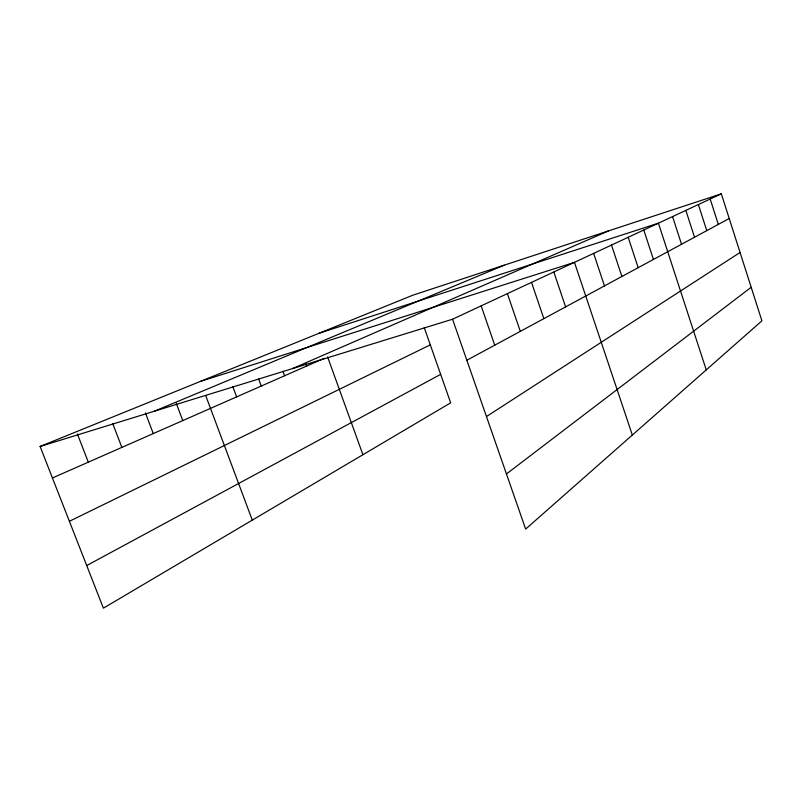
<?xml version="1.0" encoding="UTF-8"?>
<svg xmlns="http://www.w3.org/2000/svg" width="802" height="802" viewBox="0 0 802 802"><rect width="100%" height="100%" fill="white"/><g stroke="black" fill="none" stroke-linecap="round" stroke-linejoin="round"><path stroke-width="1.2" d="M506.453 473.962L751.183 287.286M486.463 416.559L740.066 252.49M86.716 565.56L440.659 374.364M466.844 360.248L729.218 218.505M69.393 521.29L430.303 344.86M452.559 319.216L721.329 193.833L761.9 320.84L525.651 529.089L452.559 319.216L40.1 446.463L103.398 608.167L450.664 402.835L424.238 327.597M52.431 477.962L324.279 358.304M292.459 368.609L608.497 230.916M154.185 411.266L504.197 265.181M40.1 446.463L412.86 295.196L721.329 193.833M319.056 333.261L658.412 223.187L706.251 369.892M200.41 381.411L574.463 262.344L632.337 435.045M77.383 433.942L88.32 462.173M112.711 423.556L121.864 447.406M145.443 412.97L153.282 433.571M176.219 403.236L182.766 420.589M205.673 395.486L252.289 520.127M232.821 386.624L236.62 396.89M258.715 379.075L261.282 386.033M282.936 371.256L284.59 375.777M305.823 363.757L306.655 366.063M327.577 356.85L362.925 454.704M481.16 305.873L494.734 345.181M507.385 293.632L520.308 331.366M531.525 282.374L543.856 318.645M553.821 271.978L565.6 306.895M593.64 253.402L604.467 285.903M611.505 245.071L621.901 276.479M628.177 237.292L638.192 267.688M643.775 230.014L653.429 259.447M672.557 216.59L681.54 244.259M685.85 210.385L694.532 237.242M710.181 199.036L718.311 224.4M698.372 204.54L706.773 230.635"/></g></svg>
